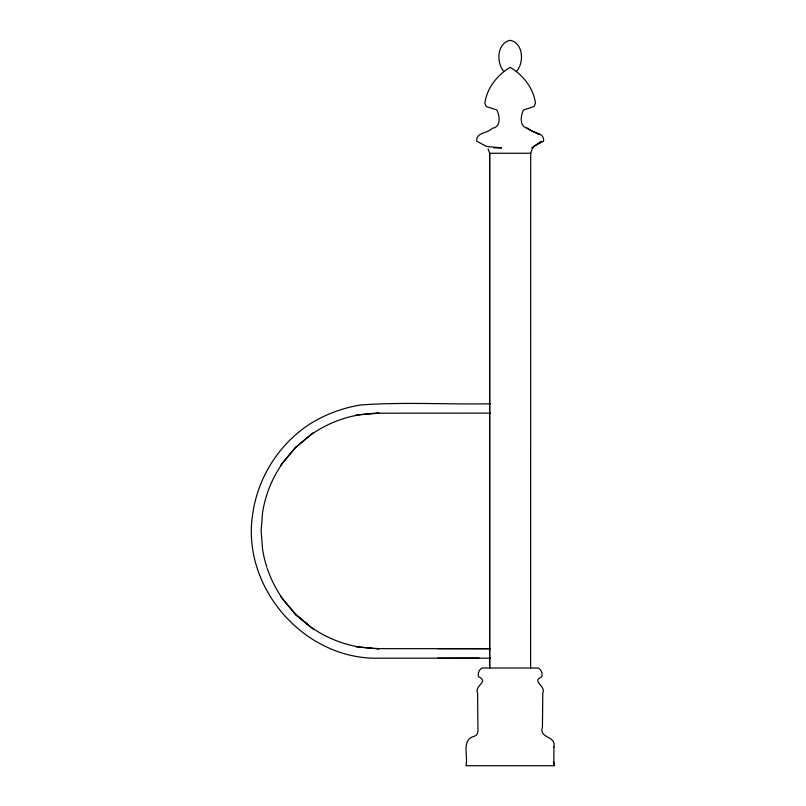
<?xml version="1.0" encoding="UTF-8"?>
<svg xmlns="http://www.w3.org/2000/svg" width="806" height="806" viewBox="0 0 806 806"><rect width="100%" height="100%" fill="white"/><g stroke="black" fill="none" stroke-linecap="round" stroke-linejoin="round"><path stroke-width="1.21" d="M530.61 668.003L530.701 153.261L532.242 148.949M280.659 465.324L295.349 447.431L313.242 432.741M516.314 71.563C524.424 62.949 523.406 42.96 510.178 40.3C496.959 42.96 495.942 62.949 504.052 71.563M541.189 141.231L531.708 147.881L533.34 147.881M533.774 146.43L543.526 141.231C544.937 132.295 532.343 133.443 528.101 128.315C518.973 127.126 520.616 115.752 523.477 109.948L534.035 106.563L535.476 103.279C533.522 88.156 522.953 74.898 510.168 67.311C497.383 74.898 486.804 88.156 484.859 103.279L486.3 106.563L496.849 109.948C499.72 115.752 501.352 127.126 492.234 128.315C487.983 133.443 475.399 132.295 476.799 141.231L486.552 146.43L501.634 147.881L493.776 147.881M355.809 415.11L378.85 412.843M490.31 413.105L378.85 413.206L360.433 414.657A117.726 117.726 0 0 0 309.655 435.693L295.601 447.693L283.611 461.737A117.726 117.726 0 0 0 262.575 512.515L261.124 530.932L262.575 549.349A117.726 117.726 0 0 0 266.887 567.313M437.708 658.18L479.036 658.099M539.98 134.3L538.358 134.3L526.842 128.315M530.701 153.261L489.665 153.261L488.083 148.949M490.441 648.659L378.85 648.659L360.433 647.208A117.726 117.726 0 0 1 309.655 626.171L295.349 614.434L280.659 596.541M490.441 658.18L378.85 658.18C304.074 660.124 240.329 586.556 252.893 512.817C258.202 476.749 279.45 443.703 310.048 423.885C325.523 414.274 342.752 407.846 360.735 404.975C403.836 401.841 447.139 404.572 490.31 403.786M437.708 648.659L490.31 648.759M355.809 646.755L372.785 648.417M375.163 648.659L378.85 649.021M295.349 614.434L313.242 629.113M309.655 626.171L295.601 614.172L283.611 600.127A117.726 117.726 0 0 1 267.27 568.482M489.665 153.261L489.665 668.003L489.665 153.261M553.923 746.9L553.843 765.7L553.43 761.63L554.407 765.7L465.959 765.7C468.397 756.683 461.062 739.747 473.999 736.382C478.734 735.435 477.837 730.488 477.928 726.921L477.575 693.009C474.069 685.694 489.504 681.584 478.693 676.859C477.202 673.594 479.167 669.887 481.928 668.003L538.428 668.003C541.199 669.887 543.153 673.594 541.672 676.859C530.862 681.584 546.297 685.694 542.791 693.009L542.438 726.921C538.479 738.729 556.372 735.465 553.923 746.9"/></g></svg>
